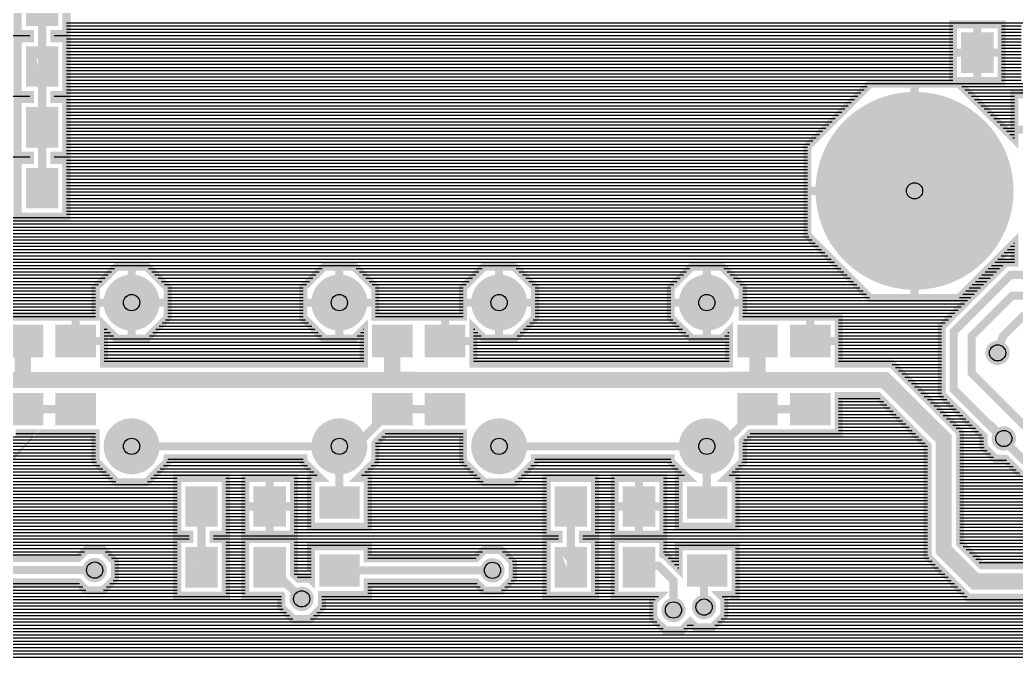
# Model space of a CAD drawing. Header units: inches. Extents: x -1.97 to 1.97, y -1.92 to 2.03.
# Drawn here: x -0.629 to 0.598, y -0.4 to 0.385 of the extents above; entities that cross this region are included whole.
import ezdxf

# ---------------------------------------------------------------- set-up
doc = ezdxf.new("R2010")
doc.units = ezdxf.units.IN
doc.layers.get('0').update_dxf_attribs({"linetype": 'CONTINUOUS'})

# ---------------------------------------------------------------- blocks, each defined once
blk = doc.blocks.new('EPAD')
at = {"const_width": 0.5}
blk.add_lwpolyline([(-0.25, 0, 1), (0.25, 0, 1)], format="xyb", close=True, dxfattribs=at)
blk = doc.blocks.new('RPAD')
blk.add_trace([(-0.5, -0.5), (-0.5, 0.5), (0.5, -0.5), (0.5, 0.5)])

msp = doc.modelspace()

# ---------------------------------------------------------------- linework, layer by layer
for points, const_width in [([(-0.571626, 0.367919), (-0.586626, 0.367919), (-0.586626, 0.362919), (-0.571626, 0.362919), (-0.571626, 0.292919), (-0.586626, 0.292919), (-0.586626, 0.287919), (-0.571626, 0.287919), (-0.571626, 0.217919), (-0.586626, 0.217919), (-0.586626, 0.212919), (-0.571626, 0.212919), (-0.571626, 0.142919), (-0.631625, 0.142919), (-0.631625, 0.212919), (-0.616625, 0.212919), (-0.616625, 0.217919), (-0.631625, 0.217919), (-0.631625, 0.287919), (-0.616625, 0.287919), (-0.616625, 0.292919), (-0.631625, 0.292919), (-0.631625, 0.362919), (-0.616625, 0.362919), (-0.616625, 0.367919), (-0.631625, 0.367919), (-0.631625, 0.437919)], 0.01), ([(-0.571626, 0.437919), (-0.571626, 0.367919)], 0.01), ([(-0.601625, 0.402919), (-0.601625, 0.323919), (-0.600625, 0.322919), (-0.601625, 0.327919)], 0.01), ([(0.580497, 0.379915), (0.520498, 0.379915), (0.520498, 0.309916), (0.580497, 0.309916), (0.580497, 0.379915)], 0.01), ([(0.550497, 0.379915), (0.550497, 0.344916)], 0.01), ([(0.520498, 0.344916), (0.550497, 0.344916)], 0.01), ([(0.580497, 0.344916), (0.550497, 0.344916)], 0.01), ([(0.550497, 0.309916), (0.550497, 0.344916)], 0.01), ([(-0.601625, 0.323919), (-0.601625, 0.24503), (-0.601498, 0.244903), (-0.601625, 0.252919)], 0.01), ([(0.613545, 0.293682), (0.596191, 0.293682), (0.596191, 0.238419), (0.527875, 0.306734), (0.418484, 0.306734), (0.341133, 0.229383), (0.341133, 0.119992), (0.418484, 0.042641), (0.527875, 0.042641), (0.596191, 0.110956), (0.596191, 0.086083), (0.585271, 0.086083), (0.506498, 0.00731), (0.506498, -0.076297), (0.558202, -0.128001), (0.558202, -0.141037), (0.572846, -0.155682), (0.584925, -0.155682), (0.604864, -0.17562)], 0.01), ([(0.47318, 0.306734), (0.47318, 0.174687)], 0.01), ([(-0.601625, 0.252919), (-0.601625, 0.24503), (-0.601625, 0.177919)], 0.01), ([(0.596191, 0.250218), (0.627844, 0.250218)], 0.01), ([(0.341133, 0.174687), (0.47318, 0.174687)], 0.01), ([(0.47318, 0.042641), (0.47318, 0.174687)], 0.01), ([(0.643656, -0.28683), (0.556174, -0.28683), (0.529091, -0.259746), (0.529091, -0.122737), (0.444822, -0.038468), (0.379715, -0.038468), (0.379715, 0.019553), (0.261722, 0.019553), (0.261722, 0.055303), (0.235685, 0.081341), (0.198863, 0.081341), (0.172826, 0.055303), (0.172826, 0.018481), (0.198863, -0.007556), (0.235685, -0.007556), (0.244715, 0.001474), (0.244715, -0.038441), (0.241792, -0.038441), (0.241726, -0.038468), (-0.070285, -0.038468), (-0.070285, 0.005687), (-0.057043, -0.007556), (-0.02022, -0.007556), (0.005817, 0.018481), (0.005817, 0.055303), (-0.02022, 0.081341), (-0.057043, 0.081341), (-0.08308, 0.055303), (-0.08308, 0.019553), (-0.191033, 0.019553), (-0.191033, 0.055303), (-0.217071, 0.081341), (-0.253893, 0.081341), (-0.27993, 0.055303), (-0.27993, 0.018481), (-0.253893, -0.007556), (-0.217071, -0.007556), (-0.205285, 0.00423), (-0.205285, -0.038468), (-0.525285, -0.038468), (-0.525285, 0.007931), (-0.509798, -0.007556), (-0.472976, -0.007556), (-0.446939, 0.018481), (-0.446939, 0.055303), (-0.472976, 0.081341), (-0.509798, 0.081341), (-0.535836, 0.055303), (-0.535836, 0.019553), (-0.643789, 0.019553)], 0.01), ([(-0.491387, 0.081341), (-0.491387, 0.036892)], 0.01), ([(-0.235482, 0.081341), (-0.235482, 0.036892)], 0.01), ([(-0.038631, 0.081341), (-0.038631, 0.036892)], 0.01), ([(0.217274, 0.081341), (0.217274, 0.036892)], 0.01), ([(0.627844, 0.071084), (0.591484, 0.071084), (0.521497, 0.001097), (0.521497, -0.070084), (0.565997, -0.114584)], 0.01), ([(0.627844, 0.045493), (0.593457, 0.045493), (0.543497, -0.004466), (0.543497, -0.05009), (0.6131, -0.119692), (0.734894, -0.119692), (0.739168, -0.123966), (0.739168, -0.154949), (0.743441, -0.159222), (0.738655, -0.160621)], 0.01), ([(-0.535836, 0.036892), (-0.491387, 0.036892)], 0.01), ([(-0.446939, 0.036892), (-0.491387, 0.036892)], 0.01), ([(-0.491387, -0.007556), (-0.491387, 0.036892)], 0.01), ([(-0.27993, 0.036892), (-0.235482, 0.036892)], 0.01), ([(-0.191033, 0.036892), (-0.235482, 0.036892)], 0.01), ([(-0.235482, -0.007556), (-0.235482, 0.036892)], 0.01), ([(-0.08308, 0.036892), (-0.038631, 0.036892)], 0.01), ([(0.005817, 0.036892), (-0.038631, 0.036892)], 0.01), ([(-0.038631, -0.007556), (-0.038631, 0.036892)], 0.01), ([(0.172826, 0.036892), (0.217274, 0.036892)], 0.01), ([(0.261722, 0.036892), (0.217274, 0.036892)], 0.01), ([(0.217274, -0.007556), (0.217274, 0.036892)], 0.01), ([(-0.560285, 0.019553), (-0.560285, -0.010446)], 0.01), ([(-0.105285, 0.019553), (-0.105285, -0.010446)], 0.01), ([(0.344715, 0.019553), (0.344715, -0.010446)], 0.01), ([(0.627844, 0.019903), (0.606484, 0.019903), (0.581967, -0.004615), (0.575497, -0.025084)], 0.01), ([(-0.625285, -0.010446), (-0.625285, -0.057128), (-0.626598, -0.05844), (-0.656598, -0.05844), (-0.656625, -0.058468)], 0.02), ([(-0.525285, -0.010446), (-0.560285, -0.010446)], 0.01), ([(-0.170285, -0.010446), (-0.170285, -0.058031), (-0.169876, -0.05844), (-0.144869, -0.05844), (-0.144842, -0.058468)], 0.02), ([(-0.070285, -0.010446), (-0.105285, -0.010446)], 0.01), ([(0.279715, -0.010446), (0.279715, -0.057128), (0.278402, -0.05844), (0.245791, -0.05844), (0.245764, -0.058468), (0.436538, -0.058468), (0.509091, -0.131021), (0.509091, -0.26803), (0.540722, -0.299662), (0.54789, -0.30683), (0.663375, -0.30683)], 0.02), ([(0.379715, -0.010446), (0.344715, -0.010446)], 0.01), ([(-0.656625, -0.058468), (-0.248124, -0.058468)], 0.02), ([(-0.248124, -0.058468), (-0.144842, -0.058468), (0.174746, -0.058468)], 0.02), ([(0.231694, -0.058468), (0.188375, -0.058468), (0.174746, -0.058468)], 0.02), ([(0.231694, -0.058468), (0.245764, -0.058468)], 0.02), ([(-0.634072, -0.124446), (-0.535836, -0.124446), (-0.535836, -0.158684), (-0.509798, -0.184722), (-0.472976, -0.184722), (-0.446939, -0.158684), (-0.446939, -0.155273), (-0.27993, -0.155273), (-0.27993, -0.158684), (-0.259168, -0.179447), (-0.270285, -0.179447), (-0.270285, -0.239446), (-0.200285, -0.239446), (-0.200285, -0.179447), (-0.211796, -0.179447), (-0.191033, -0.158684), (-0.191033, -0.136407), (-0.179072, -0.124446), (-0.08308, -0.124446), (-0.08308, -0.158684), (-0.057043, -0.184722), (-0.02022, -0.184722), (0.005817, -0.158684), (0.005817, -0.155273), (0.172826, -0.155273), (0.172826, -0.158684), (0.193588, -0.179447), (0.182715, -0.179447), (0.182715, -0.239446), (0.252715, -0.239446), (0.252715, -0.179447), (0.24096, -0.179447), (0.261722, -0.158684), (0.261722, -0.133652), (0.270928, -0.124446), (0.379715, -0.124446), (0.379715, -0.078467), (0.428254, -0.078467), (0.489091, -0.139305), (0.489091, -0.276314), (0.539606, -0.326829), (0.780498, -0.326829)], 0.01), ([(-0.625285, -0.094446), (-0.667112, -0.136273), (-0.688238, -0.136273), (-0.688238, -0.140273)], 0.01), ([(-0.625285, -0.094446), (-0.585285, -0.094446), (-0.560285, -0.094446)], 0.01), ([(-0.170285, -0.094446), (-0.216112, -0.140273), (-0.235482, -0.140273)], 0.01), ([(-0.170285, -0.094446), (-0.105285, -0.094446)], 0.01), ([(0.279715, -0.094446), (0.233888, -0.140273), (0.217274, -0.140273)], 0.01), ([(0.279715, -0.094446), (0.344715, -0.094446)], 0.01), ([(0.565997, -0.114584), (0.580521, -0.129108), (0.591014, -0.140558)], 0.01), ([(0.583201, -0.130682), (0.567103, -0.114584), (0.565997, -0.114584)], 0.01), ([(-0.688238, -0.140273), (-0.688238, -0.210059), (-0.692413, -0.214233), (-0.688285, -0.209446)], 0.01), ([(0.591014, -0.140558), (0.587474, -0.137018), (0.611077, -0.160621), (0.663655, -0.160621)], 0.01), ([(-0.491387, -0.140273), (-0.235482, -0.140273)], 0.01), ([(-0.235482, -0.140273), (-0.235482, -0.20925), (-0.235285, -0.209446)], 0.01), ([(-0.038631, -0.140273), (0.206947, -0.140273), (0.210989, -0.144316), (0.217274, -0.140273)], 0.01), ([(0.217274, -0.140273), (0.217274, -0.209006), (0.217715, -0.209446)], 0.01), ([(-0.375285, -0.249446), (-0.390285, -0.249446), (-0.390285, -0.254447), (-0.375285, -0.254447), (-0.375285, -0.324446), (-0.435285, -0.324446), (-0.435285, -0.254447), (-0.420285, -0.254447), (-0.420285, -0.249446), (-0.435285, -0.249446), (-0.435285, -0.179447), (-0.375285, -0.179447), (-0.375285, -0.249446)], 0.01), ([(-0.351285, -0.249446), (-0.291285, -0.249446), (-0.291285, -0.179447), (-0.351285, -0.179447), (-0.351285, -0.249446)], 0.01), ([(-0.321285, -0.179447), (-0.321285, -0.214446)], 0.01), ([(0.079715, -0.249446), (0.064715, -0.249446), (0.064715, -0.254447), (0.079715, -0.254447), (0.079715, -0.324446), (0.019715, -0.324446), (0.019715, -0.254447), (0.034715, -0.254447), (0.034715, -0.249446), (0.019715, -0.249446), (0.019715, -0.179447), (0.079715, -0.179447), (0.079715, -0.249446)], 0.01), ([(0.103715, -0.249446), (0.163715, -0.249446), (0.163715, -0.179447), (0.103715, -0.179447), (0.103715, -0.249446)], 0.01), ([(0.133715, -0.179447), (0.133715, -0.214446)], 0.01), ([(-0.405285, -0.214446), (-0.405285, -0.295559), (-0.404573, -0.296271), (-0.405285, -0.289446)], 0.01), ([(-0.351285, -0.214446), (-0.321285, -0.214446)], 0.01), ([(-0.291285, -0.214446), (-0.321285, -0.214446)], 0.01), ([(-0.321285, -0.249446), (-0.321285, -0.214446)], 0.01), ([(0.049715, -0.214446), (0.049715, -0.29338), (0.051948, -0.295613), (0.049715, -0.289446)], 0.01), ([(0.103715, -0.214446), (0.133715, -0.214446)], 0.01), ([(0.163715, -0.214446), (0.133715, -0.214446)], 0.01), ([(0.133715, -0.249446), (0.133715, -0.214446)], 0.01), ([(-0.291285, -0.297676), (-0.28563, -0.303331), (-0.271488, -0.303331), (-0.270285, -0.304535), (-0.270285, -0.263447), (-0.200285, -0.263447), (-0.200285, -0.278197), (-0.06713, -0.278197), (-0.05713, -0.268197), (-0.036419, -0.268197), (-0.021775, -0.282841), (-0.021775, -0.303552), (-0.036419, -0.318196), (-0.05713, -0.318196), (-0.06713, -0.308196), (-0.200285, -0.308196), (-0.200285, -0.323446), (-0.256844, -0.323446), (-0.256844, -0.338686), (-0.271488, -0.353331), (-0.292198, -0.353331), (-0.306843, -0.338686), (-0.306843, -0.324544), (-0.306941, -0.324446), (-0.351285, -0.324446), (-0.351285, -0.254447), (-0.291285, -0.254447), (-0.291285, -0.297676)], 0.01), ([(0.163715, -0.272532), (0.164102, -0.272532), (0.182715, -0.291146), (0.182715, -0.263447), (0.252715, -0.263447), (0.252715, -0.323446), (0.234259, -0.323446), (0.238929, -0.328116), (0.238929, -0.348826), (0.224284, -0.363471), (0.203574, -0.363471), (0.196867, -0.356764), (0.18655, -0.367081), (0.16584, -0.367081), (0.151195, -0.352436), (0.151195, -0.331726), (0.158475, -0.324446), (0.103715, -0.324446), (0.103715, -0.254447), (0.163715, -0.254447), (0.163715, -0.272532)], 0.01), ([(-0.653285, -0.277846), (-0.557198, -0.277846), (-0.547198, -0.267846), (-0.526488, -0.267846), (-0.511844, -0.282491), (-0.511844, -0.303201), (-0.526488, -0.317846), (-0.547198, -0.317846), (-0.557198, -0.307846), (-0.653285, -0.307846), (-0.653285, -0.323446), (-0.723285, -0.323446), (-0.723285, -0.263447), (-0.653285, -0.263447), (-0.653285, -0.277846)], 0.01), ([(-0.536843, -0.292846), (-0.687685, -0.292846), (-0.688285, -0.293446)], 0.01), ([(-0.281843, -0.328331), (-0.308902, -0.301272), (-0.309459, -0.301272), (-0.318192, -0.301272), (-0.321285, -0.289446)], 0.01), ([(-0.309459, -0.301272), (-0.321285, -0.289446)], 0.01), ([(-0.046774, -0.293196), (-0.235035, -0.293196), (-0.235285, -0.293446)], 0.01), ([(0.176195, -0.342081), (0.176195, -0.328097), (0.176195, -0.305838), (0.157889, -0.287532), (0.13563, -0.287532), (0.133715, -0.289446)], 0.01), ([(0.213929, -0.338471), (0.213929, -0.297232), (0.217715, -0.293446)], 0.01)]:
    msp.add_lwpolyline(points, dxfattribs=dict(const_width=const_width))
for points in [[(-0.571626, 0.381959), (0.772378, 0.381959)], [(-0.571626, 0.378022), (0.520498, 0.378022)], [(-0.571626, 0.374085), (0.520498, 0.374085)], [(-0.571626, 0.370148), (0.520498, 0.370148)], [(0.580497, 0.378022), (0.604498, 0.378022)], [(0.580497, 0.374085), (0.604498, 0.374085)], [(0.580497, 0.370148), (0.604498, 0.370148)], [(-0.673126, 0.366211), (-0.616625, 0.366211)], [(-0.586626, 0.366211), (0.520498, 0.366211)], [(-0.571626, 0.362274), (0.520498, 0.362274)], [(-0.571626, 0.358337), (0.520498, 0.358337)], [(0.580497, 0.366211), (0.604498, 0.366211)], [(0.580497, 0.362274), (0.604498, 0.362274)], [(0.580497, 0.358337), (0.604498, 0.358337)], [(-0.571626, 0.3544), (0.520498, 0.3544)], [(-0.571626, 0.350463), (0.520498, 0.350463)], [(-0.571626, 0.346526), (0.520498, 0.346526)], [(0.580497, 0.3544), (0.604498, 0.3544)], [(0.580497, 0.350463), (0.604498, 0.350463)], [(0.580497, 0.346526), (0.604498, 0.346526)], [(-0.571626, 0.342589), (0.520498, 0.342589)], [(-0.571626, 0.338652), (0.520498, 0.338652)], [(-0.571626, 0.334715), (0.520498, 0.334715)], [(0.580497, 0.342589), (0.604498, 0.342589)], [(0.580497, 0.338652), (0.604498, 0.338652)], [(0.580497, 0.334715), (0.604498, 0.334715)], [(-0.571626, 0.330778), (0.520498, 0.330778)], [(-0.571626, 0.326841), (0.520498, 0.326841)], [(-0.571626, 0.322904), (0.520498, 0.322904)], [(0.580497, 0.330778), (0.604498, 0.330778)], [(0.580497, 0.326841), (0.604498, 0.326841)], [(0.580497, 0.322904), (0.604498, 0.322904)], [(-0.571626, 0.318967), (0.520498, 0.318967)], [(-0.571626, 0.31503), (0.520498, 0.31503)], [(-0.571626, 0.311093), (0.520498, 0.311093)], [(-0.571626, 0.307156), (0.613545, 0.307156)], [(0.580497, 0.318967), (0.604498, 0.318967)], [(0.580497, 0.31503), (0.604498, 0.31503)], [(0.580497, 0.311093), (0.604498, 0.311093)], [(-0.571626, 0.303219), (0.414969, 0.303219)], [(-0.571626, 0.299282), (0.411031, 0.299282)], [(-0.571626, 0.295345), (0.407094, 0.295345)], [(0.531391, 0.303219), (0.613545, 0.303219)], [(0.535328, 0.299282), (0.613545, 0.299282)], [(0.539265, 0.295345), (0.613545, 0.295345)], [(-0.835626, 0.291408), (-0.616625, 0.291408)], [(-0.586626, 0.291408), (0.403157, 0.291408)], [(-0.571626, 0.287471), (0.39922, 0.287471)], [(-0.571626, 0.283534), (0.395283, 0.283534)], [(0.543202, 0.291408), (0.596191, 0.291408)], [(0.547139, 0.287471), (0.596191, 0.287471)], [(0.551076, 0.283534), (0.596191, 0.283534)], [(-0.571626, 0.279597), (0.391346, 0.279597)], [(-0.571626, 0.27566), (0.387409, 0.27566)], [(-0.571626, 0.271723), (0.383472, 0.271723)], [(0.555013, 0.279597), (0.596191, 0.279597)], [(0.55895, 0.27566), (0.596191, 0.27566)], [(0.562887, 0.271723), (0.596191, 0.271723)], [(-0.571626, 0.267786), (0.379535, 0.267786)], [(-0.571626, 0.263849), (0.375598, 0.263849)], [(-0.571626, 0.259912), (0.371661, 0.259912)], [(0.566824, 0.267786), (0.596191, 0.267786)], [(0.570761, 0.263849), (0.596191, 0.263849)], [(0.574698, 0.259912), (0.596191, 0.259912)], [(-0.571626, 0.255975), (0.367724, 0.255975)], [(-0.571626, 0.252038), (0.363787, 0.252038)], [(-0.571626, 0.248101), (0.35985, 0.248101)], [(0.578635, 0.255975), (0.596191, 0.255975)], [(0.582572, 0.252038), (0.596191, 0.252038)], [(0.586509, 0.248101), (0.596191, 0.248101)], [(-0.571626, 0.244164), (0.355913, 0.244164)], [(-0.571626, 0.240227), (0.351976, 0.240227)], [(-0.571626, 0.23629), (0.348039, 0.23629)], [(0.590446, 0.244164), (0.596191, 0.244164)], [(0.594383, 0.240227), (0.596191, 0.240227)], [(-0.571626, 0.232353), (0.344102, 0.232353)], [(-0.571626, 0.228416), (0.341133, 0.228416)], [(-0.571626, 0.224479), (0.341133, 0.224479)], [(-0.835626, 0.216605), (-0.616625, 0.216605)], [(-0.586626, 0.216605), (0.341133, 0.216605)], [(-0.571626, 0.220542), (0.341133, 0.220542)], [(-0.571626, 0.212668), (0.341133, 0.212668)], [(-0.571626, 0.208731), (0.341133, 0.208731)], [(-0.571626, 0.204794), (0.341133, 0.204794)], [(-0.571626, 0.200857), (0.341133, 0.200857)], [(-0.571626, 0.19692), (0.341133, 0.19692)], [(-0.571626, 0.192983), (0.341133, 0.192983)], [(-0.571626, 0.189046), (0.341133, 0.189046)], [(-0.571626, 0.185109), (0.341133, 0.185109)], [(-0.571626, 0.181172), (0.341133, 0.181172)], [(-0.571626, 0.177235), (0.341133, 0.177235)], [(-0.571626, 0.173298), (0.341133, 0.173298)], [(-0.571626, 0.169361), (0.341133, 0.169361)], [(-0.571626, 0.165424), (0.341133, 0.165424)], [(-0.571626, 0.161487), (0.341133, 0.161487)], [(-0.571626, 0.15755), (0.341133, 0.15755)], [(-0.571626, 0.153613), (0.341133, 0.153613)], [(-0.571626, 0.149676), (0.341133, 0.149676)], [(-0.670862, 0.141802), (0.341133, 0.141802)], [(-0.668969, 0.137865), (0.341133, 0.137865)], [(-0.571626, 0.145739), (0.341133, 0.145739)], [(-0.665032, 0.133928), (0.341133, 0.133928)], [(-0.661095, 0.129991), (0.341133, 0.129991)], [(-0.660862, 0.126054), (0.341133, 0.126054)], [(-0.660862, 0.122117), (0.341133, 0.122117)], [(-0.660862, 0.11818), (0.342945, 0.11818)], [(-0.660862, 0.114243), (0.346882, 0.114243)], [(-0.671414, 0.098494), (0.36263, 0.098494)], [(-0.667477, 0.102431), (0.358693, 0.102431)], [(-0.66354, 0.106369), (0.354756, 0.106369)], [(-0.660862, 0.110306), (0.350819, 0.110306)], [(0.583729, 0.098494), (0.596191, 0.098494)], [(0.587666, 0.102431), (0.596191, 0.102431)], [(0.591603, 0.106369), (0.596191, 0.106369)], [(0.59554, 0.110306), (0.596191, 0.110306)], [(-0.996626, 0.09062), (0.370504, 0.09062)], [(-0.996626, 0.086683), (0.374441, 0.086683)], [(-0.675351, 0.094557), (0.366567, 0.094557)], [(0.571918, 0.086683), (0.596191, 0.086683)], [(0.575855, 0.09062), (0.596191, 0.09062)], [(0.579792, 0.094557), (0.596191, 0.094557)], [(-0.996626, 0.082746), (0.378378, 0.082746)], [(-0.667296, 0.078809), (-0.51233, 0.078809)], [(-0.663359, 0.074872), (-0.516267, 0.074872)], [(-0.470445, 0.078809), (-0.256424, 0.078809)], [(-0.466508, 0.074872), (-0.260361, 0.074872)], [(-0.21454, 0.078809), (-0.059574, 0.078809)], [(-0.210603, 0.074872), (-0.063511, 0.074872)], [(-0.017689, 0.078809), (0.196332, 0.078809)], [(-0.013752, 0.074872), (0.192395, 0.074872)], [(0.238216, 0.078809), (0.382315, 0.078809)], [(0.242153, 0.074872), (0.386252, 0.074872)], [(0.560107, 0.074872), (0.57406, 0.074872)], [(0.564044, 0.078809), (0.577997, 0.078809)], [(0.567981, 0.082746), (0.581934, 0.082746)], [(-0.659422, 0.070935), (-0.520204, 0.070935)], [(-0.655485, 0.066998), (-0.524141, 0.066998)], [(-0.651548, 0.063061), (-0.528078, 0.063061)], [(-0.462571, 0.070935), (-0.264298, 0.070935)], [(-0.458634, 0.066998), (-0.268235, 0.066998)], [(-0.454697, 0.063061), (-0.272172, 0.063061)], [(-0.206666, 0.070935), (-0.067448, 0.070935)], [(-0.202729, 0.066998), (-0.071385, 0.066998)], [(-0.198792, 0.063061), (-0.075322, 0.063061)], [(-0.009815, 0.070935), (0.188458, 0.070935)], [(-0.005878, 0.066998), (0.184521, 0.066998)], [(-0.001941, 0.063061), (0.180584, 0.063061)], [(0.24609, 0.070935), (0.390189, 0.070935)], [(0.250027, 0.066998), (0.394126, 0.066998)], [(0.253964, 0.063061), (0.398063, 0.063061)], [(0.548296, 0.063061), (0.562249, 0.063061)], [(0.552233, 0.066998), (0.566186, 0.066998)], [(0.55617, 0.070935), (0.570123, 0.070935)], [(-0.647611, 0.059124), (-0.532015, 0.059124)], [(-0.643789, 0.055187), (-0.535836, 0.055187)], [(-0.643789, 0.05125), (-0.535836, 0.05125)], [(-0.45076, 0.059124), (-0.276109, 0.059124)], [(-0.446939, 0.055187), (-0.27993, 0.055187)], [(-0.446939, 0.05125), (-0.27993, 0.05125)], [(-0.194855, 0.059124), (-0.079259, 0.059124)], [(-0.191033, 0.055187), (-0.08308, 0.055187)], [(-0.191033, 0.05125), (-0.08308, 0.05125)], [(0.001996, 0.059124), (0.176647, 0.059124)], [(0.005817, 0.055187), (0.172826, 0.055187)], [(0.005817, 0.05125), (0.172826, 0.05125)], [(0.257901, 0.059124), (0.402, 0.059124)], [(0.261722, 0.055187), (0.405937, 0.055187)], [(0.261722, 0.05125), (0.409874, 0.05125)], [(0.536485, 0.05125), (0.550438, 0.05125)], [(0.540422, 0.055187), (0.554375, 0.055187)], [(0.544359, 0.059124), (0.558312, 0.059124)], [(-0.643789, 0.047313), (-0.535836, 0.047313)], [(-0.643789, 0.043376), (-0.535836, 0.043376)], [(-0.643789, 0.039439), (-0.535836, 0.039439)], [(-0.446939, 0.047313), (-0.27993, 0.047313)], [(-0.446939, 0.043376), (-0.27993, 0.043376)], [(-0.446939, 0.039439), (-0.27993, 0.039439)], [(-0.191033, 0.047313), (-0.08308, 0.047313)], [(-0.191033, 0.043376), (-0.08308, 0.043376)], [(-0.191033, 0.039439), (-0.08308, 0.039439)], [(0.005817, 0.047313), (0.172826, 0.047313)], [(0.005817, 0.043376), (0.172826, 0.043376)], [(0.005817, 0.039439), (0.172826, 0.039439)], [(0.261722, 0.047313), (0.413811, 0.047313)], [(0.261722, 0.043376), (0.417748, 0.043376)], [(0.261722, 0.039439), (0.538627, 0.039439)], [(0.528611, 0.043376), (0.542564, 0.043376)], [(0.532548, 0.047313), (0.546501, 0.047313)], [(-0.643789, 0.035502), (-0.535836, 0.035502)], [(-0.643789, 0.031565), (-0.535836, 0.031565)], [(-0.643789, 0.027628), (-0.535836, 0.027628)], [(-0.446939, 0.035502), (-0.27993, 0.035502)], [(-0.446939, 0.031565), (-0.27993, 0.031565)], [(-0.446939, 0.027628), (-0.27993, 0.027628)], [(-0.191033, 0.035502), (-0.08308, 0.035502)], [(-0.191033, 0.031565), (-0.08308, 0.031565)], [(-0.191033, 0.027628), (-0.08308, 0.027628)], [(0.005817, 0.035502), (0.172826, 0.035502)], [(0.005817, 0.031565), (0.172826, 0.031565)], [(0.005817, 0.027628), (0.172826, 0.027628)], [(0.261722, 0.035502), (0.53469, 0.035502)], [(0.261722, 0.031565), (0.530753, 0.031565)], [(0.261722, 0.027628), (0.526816, 0.027628)], [(-0.643789, 0.023691), (-0.535836, 0.023691)], [(-0.643789, 0.019754), (-0.535836, 0.019754)], [(-0.449603, 0.015817), (-0.277267, 0.015817)], [(-0.446939, 0.023691), (-0.27993, 0.023691)], [(-0.446939, 0.019754), (-0.27993, 0.019754)], [(-0.191033, 0.023691), (-0.08308, 0.023691)], [(-0.191033, 0.019754), (-0.08308, 0.019754)], [(0.003153, 0.015817), (0.175489, 0.015817)], [(0.005817, 0.023691), (0.172826, 0.023691)], [(0.005817, 0.019754), (0.172826, 0.019754)], [(0.261722, 0.023691), (0.522879, 0.023691)], [(0.261722, 0.019754), (0.518942, 0.019754)], [(0.379715, 0.015817), (0.515005, 0.015817)], [(-0.525285, 0.004006), (-0.521361, 0.004006)], [(-0.525285, 0.000069), (-0.517424, 0.000069)], [(-0.465351, 0.000069), (-0.261519, 0.000069)], [(-0.461414, 0.004006), (-0.265456, 0.004006)], [(-0.457477, 0.007943), (-0.269393, 0.007943)], [(-0.45354, 0.01188), (-0.27333, 0.01188)], [(-0.209445, 0.000069), (-0.205285, 0.000069)], [(-0.205508, 0.004006), (-0.205285, 0.004006)], [(-0.070285, 0.004006), (-0.068605, 0.004006)], [(-0.070285, 0.000069), (-0.064668, 0.000069)], [(-0.012595, 0.000069), (0.191237, 0.000069)], [(-0.008658, 0.004006), (0.1873, 0.004006)], [(-0.004721, 0.007943), (0.183363, 0.007943)], [(-0.000784, 0.01188), (0.179426, 0.01188)], [(0.243311, 0.000069), (0.244715, 0.000069)], [(0.379715, 0.01188), (0.511068, 0.01188)], [(0.379715, 0.007943), (0.507131, 0.007943)], [(0.379715, 0.004006), (0.506498, 0.004006)], [(0.379715, 0.000069), (0.506498, 0.000069)], [(-0.525285, -0.003868), (-0.513487, -0.003868)], [(-0.525285, -0.007805), (-0.205285, -0.007805)], [(-0.525285, -0.011742), (-0.205285, -0.011742)], [(-0.469288, -0.003868), (-0.257581, -0.003868)], [(-0.213382, -0.003868), (-0.205285, -0.003868)], [(-0.070285, -0.003868), (-0.060731, -0.003868)], [(-0.070285, -0.007805), (0.244715, -0.007805)], [(-0.070285, -0.011742), (0.244715, -0.011742)], [(-0.016532, -0.003868), (0.195174, -0.003868)], [(0.239374, -0.003868), (0.244715, -0.003868)], [(0.379715, -0.003868), (0.506498, -0.003868)], [(0.379715, -0.007805), (0.506498, -0.007805)], [(0.379715, -0.011742), (0.506498, -0.011742)], [(-0.525285, -0.015679), (-0.205285, -0.015679)], [(-0.525285, -0.019616), (-0.205285, -0.019616)], [(-0.525285, -0.023553), (-0.205285, -0.023553)], [(-0.070285, -0.015679), (0.244715, -0.015679)], [(-0.070285, -0.019616), (0.244715, -0.019616)], [(-0.070285, -0.023553), (0.244715, -0.023553)], [(0.379715, -0.015679), (0.506498, -0.015679)], [(0.379715, -0.019616), (0.506498, -0.019616)], [(0.379715, -0.023553), (0.506498, -0.023553)], [(-0.525285, -0.02749), (-0.205285, -0.02749)], [(-0.525285, -0.031427), (-0.205285, -0.031427)], [(-0.525285, -0.035364), (-0.205285, -0.035364)], [(-0.070285, -0.02749), (0.244715, -0.02749)], [(-0.070285, -0.031427), (0.244715, -0.031427)], [(-0.070285, -0.035364), (0.244715, -0.035364)], [(0.379715, -0.02749), (0.506498, -0.02749)], [(0.379715, -0.031427), (0.506498, -0.031427)], [(0.379715, -0.035364), (0.506498, -0.035364)], [(0.445654, -0.039301), (0.506498, -0.039301)], [(0.449591, -0.043238), (0.506498, -0.043238)], [(0.453528, -0.047175), (0.506498, -0.047175)], [(0.457465, -0.051112), (0.506498, -0.051112)], [(0.461402, -0.055049), (0.506498, -0.055049)], [(0.465339, -0.058986), (0.506498, -0.058986)], [(0.469276, -0.062923), (0.506498, -0.062923)], [(0.473213, -0.06686), (0.506498, -0.06686)], [(0.47715, -0.070797), (0.506498, -0.070797)], [(0.379715, -0.081218), (0.431005, -0.081218)], [(0.379715, -0.085155), (0.434942, -0.085155)], [(0.481087, -0.074734), (0.506498, -0.074734)], [(0.485024, -0.078671), (0.508871, -0.078671)], [(0.488961, -0.082608), (0.512808, -0.082608)], [(0.379715, -0.089092), (0.438879, -0.089092)], [(0.379715, -0.093029), (0.442816, -0.093029)], [(0.379715, -0.096966), (0.446753, -0.096966)], [(0.492898, -0.086545), (0.516745, -0.086545)], [(0.496835, -0.090482), (0.520682, -0.090482)], [(0.500772, -0.094419), (0.524619, -0.094419)], [(0.379715, -0.100903), (0.45069, -0.100903)], [(0.379715, -0.10484), (0.454627, -0.10484)], [(0.379715, -0.108777), (0.458564, -0.108777)], [(0.504709, -0.098356), (0.528556, -0.098356)], [(0.508646, -0.102293), (0.532493, -0.102293)], [(0.512583, -0.10623), (0.53643, -0.10623)], [(0.51652, -0.110167), (0.540367, -0.110167)], [(0.379715, -0.112714), (0.462501, -0.112714)], [(0.379715, -0.116651), (0.466438, -0.116651)], [(0.379715, -0.120588), (0.470375, -0.120588)], [(0.520457, -0.114104), (0.544304, -0.114104)], [(0.524394, -0.118041), (0.548241, -0.118041)], [(0.528331, -0.121978), (0.552178, -0.121978)], [(-0.642025, -0.132399), (-0.535836, -0.132399)], [(-0.638088, -0.128462), (-0.535836, -0.128462)], [(-0.634151, -0.124525), (-0.535836, -0.124525)], [(-0.187025, -0.132399), (-0.08308, -0.132399)], [(-0.183088, -0.128462), (-0.08308, -0.128462)], [(-0.179151, -0.124525), (-0.08308, -0.124525)], [(0.262975, -0.132399), (0.482186, -0.132399)], [(0.266912, -0.128462), (0.478249, -0.128462)], [(0.270849, -0.124525), (0.474312, -0.124525)], [(0.529091, -0.125915), (0.556115, -0.125915)], [(0.529091, -0.129852), (0.558202, -0.129852)], [(0.529091, -0.133789), (0.558202, -0.133789)], [(-0.643789, -0.136336), (-0.535836, -0.136336)], [(-0.643789, -0.140273), (-0.535836, -0.140273)], [(-0.643789, -0.14421), (-0.535836, -0.14421)], [(-0.191033, -0.140273), (-0.08308, -0.140273)], [(-0.191033, -0.14421), (-0.08308, -0.14421)], [(-0.190962, -0.136336), (-0.08308, -0.136336)], [(0.261722, -0.136336), (0.486123, -0.136336)], [(0.261722, -0.140273), (0.489091, -0.140273)], [(0.261722, -0.14421), (0.489091, -0.14421)], [(0.529091, -0.137726), (0.558202, -0.137726)], [(0.529091, -0.141663), (0.558827, -0.141663)], [(0.529091, -0.1456), (0.562764, -0.1456)], [(-0.643789, -0.148147), (-0.535836, -0.148147)], [(-0.643789, -0.152084), (-0.535836, -0.152084)], [(-0.643789, -0.156021), (-0.535836, -0.156021)], [(-0.446939, -0.156021), (-0.27993, -0.156021)], [(-0.191033, -0.148147), (-0.08308, -0.148147)], [(-0.191033, -0.152084), (-0.08308, -0.152084)], [(-0.191033, -0.156021), (-0.08308, -0.156021)], [(0.005817, -0.156021), (0.172826, -0.156021)], [(0.261722, -0.148147), (0.489091, -0.148147)], [(0.261722, -0.152084), (0.489091, -0.152084)], [(0.261722, -0.156021), (0.489091, -0.156021)], [(0.529091, -0.149537), (0.566701, -0.149537)], [(0.529091, -0.153474), (0.570638, -0.153474)], [(0.529091, -0.157411), (0.586654, -0.157411)], [(-0.656874, -0.171769), (-0.522751, -0.171769)], [(-0.652937, -0.167832), (-0.526688, -0.167832)], [(-0.649, -0.163895), (-0.530625, -0.163895)], [(-0.645063, -0.159958), (-0.534562, -0.159958)], [(-0.460024, -0.171769), (-0.266845, -0.171769)], [(-0.456087, -0.167832), (-0.270782, -0.167832)], [(-0.45215, -0.163895), (-0.274719, -0.163895)], [(-0.448213, -0.159958), (-0.278656, -0.159958)], [(-0.204119, -0.171769), (-0.069995, -0.171769)], [(-0.200181, -0.167832), (-0.073932, -0.167832)], [(-0.196244, -0.163895), (-0.077869, -0.163895)], [(-0.192307, -0.159958), (-0.081806, -0.159958)], [(-0.007268, -0.171769), (0.185911, -0.171769)], [(-0.003331, -0.167832), (0.181974, -0.167832)], [(0.000606, -0.163895), (0.178037, -0.163895)], [(0.004543, -0.159958), (0.1741, -0.159958)], [(0.248637, -0.171769), (0.489091, -0.171769)], [(0.252574, -0.167832), (0.489091, -0.167832)], [(0.256511, -0.163895), (0.489091, -0.163895)], [(0.260448, -0.159958), (0.489091, -0.159958)], [(0.529091, -0.161348), (0.590591, -0.161348)], [(0.529091, -0.165285), (0.594528, -0.165285)], [(0.529091, -0.169222), (0.598465, -0.169222)], [(-0.660811, -0.175706), (-0.518814, -0.175706)], [(-0.653285, -0.179643), (-0.514877, -0.179643)], [(-0.653285, -0.18358), (-0.51094, -0.18358)], [(-0.471835, -0.18358), (-0.435285, -0.18358)], [(-0.467898, -0.179643), (-0.435285, -0.179643)], [(-0.463961, -0.175706), (-0.262908, -0.175706)], [(-0.375285, -0.179643), (-0.351285, -0.179643)], [(-0.375285, -0.18358), (-0.351285, -0.18358)], [(-0.291285, -0.179643), (-0.270285, -0.179643)], [(-0.291285, -0.18358), (-0.270285, -0.18358)], [(-0.208056, -0.175706), (-0.066058, -0.175706)], [(-0.200285, -0.179643), (-0.062121, -0.179643)], [(-0.200285, -0.18358), (-0.058184, -0.18358)], [(-0.019079, -0.18358), (0.019715, -0.18358)], [(-0.015142, -0.179643), (0.019715, -0.179643)], [(-0.011205, -0.175706), (0.189848, -0.175706)], [(0.079715, -0.179643), (0.103715, -0.179643)], [(0.079715, -0.18358), (0.103715, -0.18358)], [(0.163715, -0.179643), (0.182715, -0.179643)], [(0.163715, -0.18358), (0.182715, -0.18358)], [(0.2447, -0.175706), (0.489091, -0.175706)], [(0.252715, -0.179643), (0.489091, -0.179643)], [(0.252715, -0.18358), (0.489091, -0.18358)], [(0.529091, -0.173159), (0.602402, -0.173159)], [(0.529091, -0.177096), (0.628656, -0.177096)], [(0.529091, -0.181033), (0.628656, -0.181033)], [(-0.653285, -0.187517), (-0.435285, -0.187517)], [(-0.653285, -0.191454), (-0.435285, -0.191454)], [(-0.653285, -0.195391), (-0.435285, -0.195391)], [(-0.375285, -0.187517), (-0.351285, -0.187517)], [(-0.375285, -0.191454), (-0.351285, -0.191454)], [(-0.375285, -0.195391), (-0.351285, -0.195391)], [(-0.291285, -0.187517), (-0.270285, -0.187517)], [(-0.291285, -0.191454), (-0.270285, -0.191454)], [(-0.291285, -0.195391), (-0.270285, -0.195391)], [(-0.200285, -0.187517), (0.019715, -0.187517)], [(-0.200285, -0.191454), (0.019715, -0.191454)], [(-0.200285, -0.195391), (0.019715, -0.195391)], [(0.079715, -0.187517), (0.103715, -0.187517)], [(0.079715, -0.191454), (0.103715, -0.191454)], [(0.079715, -0.195391), (0.103715, -0.195391)], [(0.163715, -0.187517), (0.182715, -0.187517)], [(0.163715, -0.191454), (0.182715, -0.191454)], [(0.163715, -0.195391), (0.182715, -0.195391)], [(0.252715, -0.187517), (0.489091, -0.187517)], [(0.252715, -0.191454), (0.489091, -0.191454)], [(0.252715, -0.195391), (0.489091, -0.195391)], [(0.529091, -0.18497), (0.628656, -0.18497)], [(0.529091, -0.188907), (0.628656, -0.188907)], [(0.529091, -0.192844), (0.749666, -0.192844)], [(-0.653285, -0.199328), (-0.435285, -0.199328)], [(-0.653285, -0.203265), (-0.435285, -0.203265)], [(-0.653285, -0.207202), (-0.435285, -0.207202)], [(-0.375285, -0.199328), (-0.351285, -0.199328)], [(-0.375285, -0.203265), (-0.351285, -0.203265)], [(-0.375285, -0.207202), (-0.351285, -0.207202)], [(-0.291285, -0.199328), (-0.270285, -0.199328)], [(-0.291285, -0.203265), (-0.270285, -0.203265)], [(-0.291285, -0.207202), (-0.270285, -0.207202)], [(-0.200285, -0.199328), (0.019715, -0.199328)], [(-0.200285, -0.203265), (0.019715, -0.203265)], [(-0.200285, -0.207202), (0.019715, -0.207202)], [(0.079715, -0.199328), (0.103715, -0.199328)], [(0.079715, -0.203265), (0.103715, -0.203265)], [(0.079715, -0.207202), (0.103715, -0.207202)], [(0.163715, -0.199328), (0.182715, -0.199328)], [(0.163715, -0.203265), (0.182715, -0.203265)], [(0.163715, -0.207202), (0.182715, -0.207202)], [(0.252715, -0.199328), (0.489091, -0.199328)], [(0.252715, -0.203265), (0.489091, -0.203265)], [(0.252715, -0.207202), (0.489091, -0.207202)], [(0.529091, -0.196781), (0.753603, -0.196781)], [(0.529091, -0.200718), (0.75754, -0.200718)], [(0.529091, -0.204655), (0.761477, -0.204655)], [(0.529091, -0.208592), (0.765414, -0.208592)], [(-0.653285, -0.211139), (-0.435285, -0.211139)], [(-0.653285, -0.215076), (-0.435285, -0.215076)], [(-0.653285, -0.219013), (-0.435285, -0.219013)], [(-0.375285, -0.211139), (-0.351285, -0.211139)], [(-0.375285, -0.215076), (-0.351285, -0.215076)], [(-0.375285, -0.219013), (-0.351285, -0.219013)], [(-0.291285, -0.211139), (-0.270285, -0.211139)], [(-0.291285, -0.215076), (-0.270285, -0.215076)], [(-0.291285, -0.219013), (-0.270285, -0.219013)], [(-0.200285, -0.211139), (0.019715, -0.211139)], [(-0.200285, -0.215076), (0.019715, -0.215076)], [(-0.200285, -0.219013), (0.019715, -0.219013)], [(0.079715, -0.211139), (0.103715, -0.211139)], [(0.079715, -0.215076), (0.103715, -0.215076)], [(0.079715, -0.219013), (0.103715, -0.219013)], [(0.163715, -0.211139), (0.182715, -0.211139)], [(0.163715, -0.215076), (0.182715, -0.215076)], [(0.163715, -0.219013), (0.182715, -0.219013)], [(0.252715, -0.211139), (0.489091, -0.211139)], [(0.252715, -0.215076), (0.489091, -0.215076)], [(0.252715, -0.219013), (0.489091, -0.219013)], [(0.529091, -0.212529), (0.769351, -0.212529)], [(0.529091, -0.216466), (0.628656, -0.216466)], [(0.529091, -0.220403), (0.628656, -0.220403)], [(-0.653285, -0.22295), (-0.435285, -0.22295)], [(-0.653285, -0.226887), (-0.435285, -0.226887)], [(-0.653285, -0.230824), (-0.435285, -0.230824)], [(-0.375285, -0.22295), (-0.351285, -0.22295)], [(-0.375285, -0.226887), (-0.351285, -0.226887)], [(-0.375285, -0.230824), (-0.351285, -0.230824)], [(-0.291285, -0.22295), (-0.270285, -0.22295)], [(-0.291285, -0.226887), (-0.270285, -0.226887)], [(-0.291285, -0.230824), (-0.270285, -0.230824)], [(-0.200285, -0.22295), (0.019715, -0.22295)], [(-0.200285, -0.226887), (0.019715, -0.226887)], [(-0.200285, -0.230824), (0.019715, -0.230824)], [(0.079715, -0.22295), (0.103715, -0.22295)], [(0.079715, -0.226887), (0.103715, -0.226887)], [(0.079715, -0.230824), (0.103715, -0.230824)], [(0.163715, -0.22295), (0.182715, -0.22295)], [(0.163715, -0.226887), (0.182715, -0.226887)], [(0.163715, -0.230824), (0.182715, -0.230824)], [(0.252715, -0.22295), (0.489091, -0.22295)], [(0.252715, -0.226887), (0.489091, -0.226887)], [(0.252715, -0.230824), (0.489091, -0.230824)], [(0.529091, -0.22434), (0.628656, -0.22434)], [(0.529091, -0.228277), (0.628656, -0.228277)], [(0.529091, -0.232214), (0.628656, -0.232214)], [(-0.745285, -0.242635), (-0.435285, -0.242635)], [(-0.653285, -0.234761), (-0.435285, -0.234761)], [(-0.653285, -0.238698), (-0.435285, -0.238698)], [(-0.375285, -0.234761), (-0.351285, -0.234761)], [(-0.375285, -0.238698), (-0.351285, -0.238698)], [(-0.375285, -0.242635), (-0.351285, -0.242635)], [(-0.291285, -0.234761), (-0.270285, -0.234761)], [(-0.291285, -0.238698), (-0.270285, -0.238698)], [(-0.291285, -0.242635), (0.019715, -0.242635)], [(-0.200285, -0.234761), (0.019715, -0.234761)], [(-0.200285, -0.238698), (0.019715, -0.238698)], [(0.079715, -0.234761), (0.103715, -0.234761)], [(0.079715, -0.238698), (0.103715, -0.238698)], [(0.079715, -0.242635), (0.103715, -0.242635)], [(0.163715, -0.234761), (0.182715, -0.234761)], [(0.163715, -0.238698), (0.182715, -0.238698)], [(0.163715, -0.242635), (0.489091, -0.242635)], [(0.252715, -0.234761), (0.489091, -0.234761)], [(0.252715, -0.238698), (0.489091, -0.238698)], [(0.529091, -0.236151), (0.628656, -0.236151)], [(0.529091, -0.240088), (0.628656, -0.240088)], [(0.529091, -0.244025), (0.628656, -0.244025)], [(-0.844285, -0.250509), (-0.420285, -0.250509)], [(-0.844285, -0.254446), (-0.420285, -0.254446)], [(-0.745285, -0.246572), (-0.435285, -0.246572)], [(-0.390285, -0.250509), (0.034715, -0.250509)], [(-0.390285, -0.254446), (0.034715, -0.254446)], [(-0.375285, -0.246572), (-0.351285, -0.246572)], [(-0.291285, -0.246572), (0.019715, -0.246572)], [(0.064715, -0.250509), (0.489091, -0.250509)], [(0.064715, -0.254446), (0.489091, -0.254446)], [(0.079715, -0.246572), (0.103715, -0.246572)], [(0.163715, -0.246572), (0.489091, -0.246572)], [(0.529091, -0.247962), (0.628656, -0.247962)], [(0.529091, -0.251899), (0.628656, -0.251899)], [(0.529091, -0.255836), (0.628656, -0.255836)], [(-0.745285, -0.258383), (-0.435285, -0.258383)], [(-0.745285, -0.26232), (-0.435285, -0.26232)], [(-0.653285, -0.266257), (-0.435285, -0.266257)], [(-0.375285, -0.258383), (-0.351285, -0.258383)], [(-0.375285, -0.26232), (-0.351285, -0.26232)], [(-0.375285, -0.266257), (-0.351285, -0.266257)], [(-0.291285, -0.258383), (0.019715, -0.258383)], [(-0.291285, -0.26232), (0.019715, -0.26232)], [(-0.291285, -0.266257), (-0.270285, -0.266257)], [(-0.200285, -0.266257), (0.019715, -0.266257)], [(0.079715, -0.258383), (0.103715, -0.258383)], [(0.079715, -0.26232), (0.103715, -0.26232)], [(0.079715, -0.266257), (0.103715, -0.266257)], [(0.163715, -0.258383), (0.489091, -0.258383)], [(0.163715, -0.26232), (0.489091, -0.26232)], [(0.163715, -0.266257), (0.182715, -0.266257)], [(0.252715, -0.266257), (0.489091, -0.266257)], [(0.529117, -0.259773), (0.628656, -0.259773)], [(0.533054, -0.26371), (0.628656, -0.26371)], [(0.536991, -0.267647), (0.628656, -0.267647)], [(-0.653285, -0.270194), (-0.549546, -0.270194)], [(-0.653285, -0.274131), (-0.553483, -0.274131)], [(-0.52414, -0.270194), (-0.435285, -0.270194)], [(-0.520203, -0.274131), (-0.435285, -0.274131)], [(-0.516266, -0.278069), (-0.435285, -0.278069)], [(-0.512329, -0.282006), (-0.435285, -0.282006)], [(-0.375285, -0.270194), (-0.351285, -0.270194)], [(-0.375285, -0.274131), (-0.351285, -0.274131)], [(-0.375285, -0.278069), (-0.351285, -0.278069)], [(-0.375285, -0.282006), (-0.351285, -0.282006)], [(-0.291285, -0.270194), (-0.270285, -0.270194)], [(-0.291285, -0.274131), (-0.270285, -0.274131)], [(-0.291285, -0.278069), (-0.270285, -0.278069)], [(-0.291285, -0.282006), (-0.270285, -0.282006)], [(-0.200285, -0.270194), (-0.059127, -0.270194)], [(-0.200285, -0.274131), (-0.063064, -0.274131)], [(-0.200285, -0.278069), (-0.067001, -0.278069)], [(-0.034422, -0.270194), (0.019715, -0.270194)], [(-0.030485, -0.274131), (0.019715, -0.274131)], [(-0.026548, -0.278069), (0.019715, -0.278069)], [(-0.022611, -0.282006), (0.019715, -0.282006)], [(0.079715, -0.270194), (0.103715, -0.270194)], [(0.079715, -0.274131), (0.103715, -0.274131)], [(0.079715, -0.278069), (0.103715, -0.278069)], [(0.079715, -0.282006), (0.103715, -0.282006)], [(0.163715, -0.270194), (0.182715, -0.270194)], [(0.165701, -0.274131), (0.182715, -0.274131)], [(0.169638, -0.278069), (0.182715, -0.278069)], [(0.173575, -0.282006), (0.182715, -0.282006)], [(0.252715, -0.270194), (0.489091, -0.270194)], [(0.252715, -0.274131), (0.489091, -0.274131)], [(0.252715, -0.278069), (0.490846, -0.278069)], [(0.252715, -0.282006), (0.494783, -0.282006)], [(0.540928, -0.271584), (0.628656, -0.271584)], [(0.544865, -0.275521), (0.643656, -0.275521)], [(0.548802, -0.279458), (0.643656, -0.279458)], [(-0.511844, -0.285943), (-0.435285, -0.285943)], [(-0.511844, -0.28988), (-0.435285, -0.28988)], [(-0.511844, -0.293817), (-0.435285, -0.293817)], [(-0.375285, -0.285943), (-0.351285, -0.285943)], [(-0.375285, -0.28988), (-0.351285, -0.28988)], [(-0.375285, -0.293817), (-0.351285, -0.293817)], [(-0.291285, -0.285943), (-0.270285, -0.285943)], [(-0.291285, -0.28988), (-0.270285, -0.28988)], [(-0.291285, -0.293817), (-0.270285, -0.293817)], [(-0.021775, -0.285943), (0.019715, -0.285943)], [(-0.021775, -0.28988), (0.019715, -0.28988)], [(-0.021775, -0.293817), (0.019715, -0.293817)], [(0.079715, -0.285943), (0.103715, -0.285943)], [(0.079715, -0.28988), (0.103715, -0.28988)], [(0.079715, -0.293817), (0.103715, -0.293817)], [(0.177512, -0.285943), (0.182715, -0.285943)], [(0.181449, -0.28988), (0.182715, -0.28988)], [(0.252715, -0.285943), (0.49872, -0.285943)], [(0.252715, -0.28988), (0.502657, -0.28988)], [(0.252715, -0.293817), (0.506594, -0.293817)], [(0.552739, -0.283395), (0.643656, -0.283395)], [(-0.51427, -0.305628), (-0.435285, -0.305628)], [(-0.511844, -0.297754), (-0.435285, -0.297754)], [(-0.511844, -0.301691), (-0.435285, -0.301691)], [(-0.375285, -0.297754), (-0.351285, -0.297754)], [(-0.375285, -0.301691), (-0.351285, -0.301691)], [(-0.375285, -0.305628), (-0.351285, -0.305628)], [(-0.291208, -0.297754), (-0.270285, -0.297754)], [(-0.287271, -0.301691), (-0.270285, -0.301691)], [(-0.023851, -0.305628), (0.019715, -0.305628)], [(-0.021775, -0.297754), (0.019715, -0.297754)], [(-0.021775, -0.301691), (0.019715, -0.301691)], [(0.079715, -0.297754), (0.103715, -0.297754)], [(0.079715, -0.301691), (0.103715, -0.301691)], [(0.079715, -0.305628), (0.103715, -0.305628)], [(0.252715, -0.297754), (0.510531, -0.297754)], [(0.252715, -0.301691), (0.514468, -0.301691)], [(0.252715, -0.305628), (0.518405, -0.305628)], [(-0.653285, -0.309565), (-0.55548, -0.309565)], [(-0.653285, -0.313502), (-0.551543, -0.313502)], [(-0.653285, -0.317439), (-0.547606, -0.317439)], [(-0.526081, -0.317439), (-0.435285, -0.317439)], [(-0.522144, -0.313502), (-0.435285, -0.313502)], [(-0.518207, -0.309565), (-0.435285, -0.309565)], [(-0.375285, -0.309565), (-0.351285, -0.309565)], [(-0.375285, -0.313502), (-0.351285, -0.313502)], [(-0.375285, -0.317439), (-0.351285, -0.317439)], [(-0.200285, -0.309565), (-0.065761, -0.309565)], [(-0.200285, -0.313502), (-0.061824, -0.313502)], [(-0.200285, -0.317439), (-0.057887, -0.317439)], [(-0.035662, -0.317439), (0.019715, -0.317439)], [(-0.031725, -0.313502), (0.019715, -0.313502)], [(-0.027788, -0.309565), (0.019715, -0.309565)], [(0.079715, -0.309565), (0.103715, -0.309565)], [(0.079715, -0.313502), (0.103715, -0.313502)], [(0.079715, -0.317439), (0.103715, -0.317439)], [(0.252715, -0.309565), (0.522342, -0.309565)], [(0.252715, -0.313502), (0.526279, -0.313502)], [(0.252715, -0.317439), (0.530216, -0.317439)], [(-0.756865, -0.325313), (-0.306843, -0.325313)], [(-0.752928, -0.32925), (-0.306843, -0.32925)], [(-0.653285, -0.321376), (-0.435285, -0.321376)], [(-0.375285, -0.321376), (-0.351285, -0.321376)], [(-0.256844, -0.325313), (0.157609, -0.325313)], [(-0.256844, -0.32925), (0.153672, -0.32925)], [(-0.200285, -0.321376), (0.019715, -0.321376)], [(0.079715, -0.321376), (0.103715, -0.321376)], [(0.236125, -0.325313), (0.53809, -0.325313)], [(0.238929, -0.32925), (0.780498, -0.32925)], [(0.252715, -0.321376), (0.534153, -0.321376)], [(-0.750269, -0.333187), (-0.306843, -0.333187)], [(-0.750269, -0.337124), (-0.306843, -0.337124)], [(-0.750269, -0.341061), (-0.304469, -0.341061)], [(-0.259218, -0.341061), (0.151195, -0.341061)], [(-0.256844, -0.333187), (0.151195, -0.333187)], [(-0.256844, -0.337124), (0.151195, -0.337124)], [(0.238929, -0.333187), (0.686498, -0.333187)], [(0.238929, -0.337124), (0.686498, -0.337124)], [(0.238929, -0.341061), (0.686498, -0.341061)], [(-0.750521, -0.352872), (-0.292657, -0.352872)], [(-0.750269, -0.344998), (-0.300531, -0.344998)], [(-0.750269, -0.348935), (-0.296594, -0.348935)], [(-0.271029, -0.352872), (0.151631, -0.352872)], [(-0.267092, -0.348935), (0.151195, -0.348935)], [(-0.263155, -0.344998), (0.151195, -0.344998)], [(0.234883, -0.352872), (0.686498, -0.352872)], [(0.23882, -0.348935), (0.686498, -0.348935)], [(0.238929, -0.344998), (0.686498, -0.344998)], [(-0.762332, -0.364683), (0.163442, -0.364683)], [(-0.758395, -0.360746), (0.159505, -0.360746)], [(-0.754458, -0.356809), (0.155568, -0.356809)], [(0.188948, -0.364683), (0.686498, -0.364683)], [(0.192885, -0.360746), (0.200849, -0.360746)], [(0.196822, -0.356809), (0.196912, -0.356809)], [(0.227009, -0.360746), (0.686498, -0.360746)], [(0.230946, -0.356809), (0.686498, -0.356809)], [(-1.001231, -0.36862), (0.686498, -0.36862)], [(-0.997294, -0.372557), (0.686498, -0.372557)], [(-0.993357, -0.376494), (0.686498, -0.376494)], [(-0.98942, -0.380431), (0.686498, -0.380431)], [(-0.985483, -0.384368), (0.686498, -0.384368)], [(-0.981546, -0.388305), (0.686498, -0.388305)], [(-0.977609, -0.392242), (0.686498, -0.392242)], [(-0.973672, -0.396179), (0.686498, -0.396179)], [(-0.969735, -0.400116), (0.686498, -0.400116)]]:
    msp.add_lwpolyline(points)
for centre in [(0.47318, 0.174687), (-0.491387, 0.036892), (-0.235482, 0.036892), (-0.038631, 0.036892), (0.217274, 0.036892), (0.575497, -0.025084), (0.583201, -0.130682), (-0.491387, -0.140273), (-0.235482, -0.140273), (-0.038631, -0.140273), (0.217274, -0.140273), (-0.536843, -0.292846), (-0.046774, -0.293196), (-0.281843, -0.328331), (0.213929, -0.338471), (0.176195, -0.342081)]:
    msp.add_circle(centre, 0.01)

# ---------------------------------------------------------------- block references
for name, p, xscale, yscale in [('RPAD', (-0.601625, 0.402919), 0.04, 0.05), ('RPAD', (-0.601625, 0.327919), 0.04, 0.05), ('EPAD', (0.47318, 0.174687), 0.244094, 0.244094), ('EPAD', (-0.491387, 0.036892), 0.068898, 0.068898), ('EPAD', (-0.235482, 0.036892), 0.068898, 0.068898), ('EPAD', (-0.038631, 0.036892), 0.068898, 0.068898), ('EPAD', (0.217274, 0.036892), 0.068898, 0.068898), ('EPAD', (0.575497, -0.025084), 0.03, 0.03), ('EPAD', (-0.491387, -0.140273), 0.068898, 0.068898), ('EPAD', (-0.235482, -0.140273), 0.068898, 0.068898), ('EPAD', (-0.038631, -0.140273), 0.068898, 0.068898), ('EPAD', (0.217274, -0.140273), 0.068898, 0.068898), ('EPAD', (0.583201, -0.130682), 0.03, 0.03), ('RPAD', (-0.405285, -0.214446), 0.04, 0.05), ('RPAD', (-0.321285, -0.214446), 0.04, 0.05), ('RPAD', (0.049715, -0.214446), 0.04, 0.05), ('RPAD', (0.133715, -0.214446), 0.04, 0.05), ('EPAD', (-0.536843, -0.292846), 0.03, 0.03), ('EPAD', (-0.046774, -0.293196), 0.03, 0.03), ('EPAD', (-0.281843, -0.328331), 0.03, 0.03), ('EPAD', (0.176195, -0.342081), 0.03, 0.03), ('EPAD', (0.213929, -0.338471), 0.03, 0.03)]:
    msp.add_blockref(name, p, dxfattribs=dict(xscale=xscale, yscale=yscale))
at = {"xscale": 0.04, "yscale": 0.05}
for p, rotation in [((0.550497, 0.344916), -180), ((-0.601625, 0.252919), 180), ((-0.601625, 0.177919), 180), ((-0.625285, -0.010446), 270), ((-0.560285, -0.010446), 90), ((-0.170285, -0.010446), -90), ((-0.105285, -0.010446), 90), ((0.279715, -0.010446), -90), ((0.344715, -0.010446), 90), ((-0.625285, -0.094446), 270), ((-0.560285, -0.094446), 90), ((-0.170285, -0.094446), -90), ((-0.105285, -0.094446), 90), ((0.279715, -0.094446), -90), ((0.344715, -0.094446), 90), ((-0.235285, -0.209446), -90), ((0.217715, -0.209446), -90), ((-0.405285, -0.289446), 180), ((-0.321285, -0.289446), 180), ((0.049715, -0.289446), 180), ((0.133715, -0.289446), 180), ((-0.235285, -0.293446), -90), ((0.217715, -0.293446), -90)]:
    msp.add_blockref('RPAD', p, dxfattribs=dict(at, rotation=rotation))

doc.saveas('drawing.dxf')
